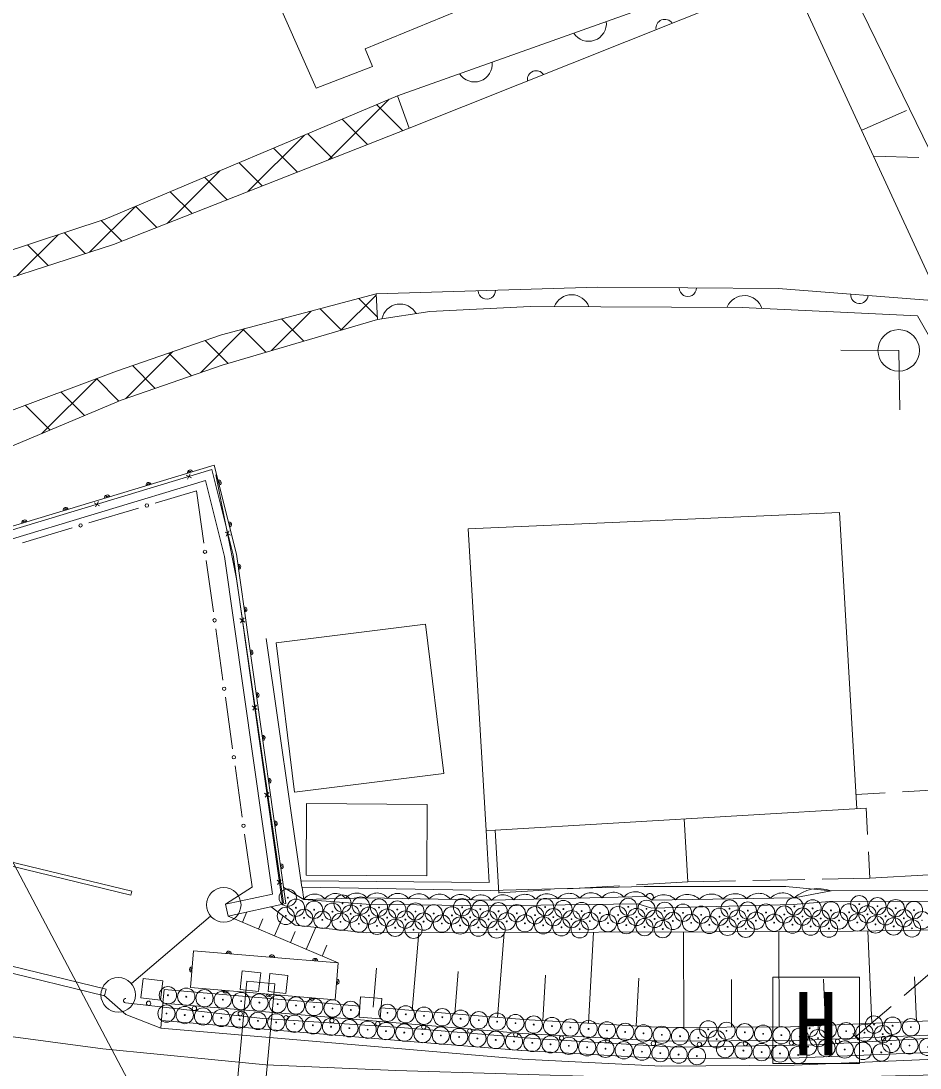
# Model space of a CAD drawing. Units: millimetres at full size, sheet at 1:1000; details may follow other scales. Extents: x 40000 to 680000, y 20000 to 380000.
# Drawn here: x 295882 to 321868, y 279752 to 310028 of the extents above; entities that cross this region are included whole.
import ezdxf
from ezdxf.enums import TextEntityAlignment as Align

# ---------------------------------------------------------------- set-up
doc = ezdxf.new("R2010")
doc.units = ezdxf.units.MM
doc.header["$LTSCALE"] = 1000
doc.header["$PDMODE"] = 32
doc.header["$PDSIZE"] = 500
doc.layers.add('M-BGD', color=7, linetype='Continuous', lineweight=13)
doc.layers.add('M-STR-STRC', color=7, linetype='Continuous', lineweight=13)
doc.styles.add('ＭＳ ゴシック', font='')
doc.styles.get('ＭＳ ゴシック').set_extended_font_data('MS Gothic')

msp = doc.modelspace()

# ---------------------------------------------------------------- linework, layer by layer
at = {"layer": 'M-BGD'}
for p, q in [((327639, 294966), (318880, 313009)), ((306763, 307862), (317892, 311828)), ((322463, 301924), (317892, 311828)), ((318121, 311331), (307106, 306927)), ((298320, 304295), (306763, 307862)), ((304775, 306010), (306527, 307762)), ((306763, 307862), (307106, 306927)), ((306916, 306853), (306161, 307608)), ((320182, 306866), (321478, 307440)), ((305901, 306453), (305167, 307188)), ((307106, 306927), (298553, 303562)), ((302443, 305093), (304078, 306728)), ((304886, 306054), (304173, 306768)), ((303872, 305655), (303179, 306348)), ((320529, 306115), (321836, 306079)), ((302857, 305256), (302185, 305928)), ((300112, 304176), (301629, 305693)), ((301842, 304856), (301190, 305508)), ((300827, 304457), (300196, 305087)), ((297862, 303340), (299180, 304658)), ((299812, 304058), (299202, 304667)), ((290219, 301631), (298320, 304295)), ((298797, 303658), (298200, 304255)), ((295777, 302669), (296953, 303845)), ((297740, 303301), (297136, 303905)), ((298553, 303562), (290515, 300976)), ((296670, 302957), (296072, 303555)), ((301680, 300954), (306144, 302137)), ((305128, 301084), (306146, 302102)), ((306179, 301472), (305646, 302005)), ((306144, 302137), (306183, 301393)), ((303126, 300496), (304271, 301641)), ((305147, 301089), (304528, 301709)), ((306183, 301393), (301699, 300077)), ((304054, 300768), (303410, 301413)), ((321790, 301500), (326033, 294050)), ((298646, 299905), (301680, 300954)), ((301078, 299861), (302347, 301131)), ((302961, 300447), (302292, 301116)), ((301868, 300126), (301204, 300790)), ((298914, 299112), (300268, 300466)), ((300811, 299769), (300153, 300426)), ((321250, 300502), (319577, 300510)), ((321250, 300502), (321281, 298786)), ((301699, 300077), (298780, 299065)), ((299760, 299405), (299103, 300063)), ((295135, 298588), (298646, 299905)), ((296487, 298100), (298081, 299693)), ((298714, 299038), (298064, 299687)), ((297719, 298618), (297036, 299301)), ((298780, 299065), (295383, 297634)), ((296724, 298199), (296007, 298915)), ((293413, 294749), (301470, 297182)), ((301470, 297182), (302110, 294608)), ((293483, 294405), (301219, 296740)), ((300656, 296897), (300812, 296813)), ((300776, 296933), (300692, 296777)), ((301219, 296740), (301766, 294541)), ((299761, 296089), (300952, 296446)), ((300952, 296446), (301165, 294928)), ((298121, 296132), (298037, 295976)), ((297845, 295514), (299282, 295945)), ((298001, 296095), (298157, 296012)), ((319538, 295817), (308810, 295342)), ((320043, 287249), (319538, 295817)), ((295929, 294940), (297366, 295371)), ((301934, 295160), (301783, 295251)), ((301904, 295281), (301813, 295130)), ((309323, 286618), (308810, 295342)), ((303542, 284510), (302110, 294608)), ((301235, 294432), (301443, 292947)), ((303150, 284783), (301766, 294541)), ((302351, 292644), (302210, 292750)), ((302333, 292767), (302227, 292626)), ((307574, 292583), (303257, 292049)), ((308108, 288266), (307574, 292583)), ((301513, 292452), (301721, 290966)), ((302967, 292168), (304004, 284979)), ((303257, 292049), (303791, 287732)), ((301791, 290471), (302000, 288986)), ((302709, 290120), (302567, 290227)), ((302691, 290244), (302585, 290103)), ((302069, 288491), (302278, 287005)), ((303791, 287732), (308108, 288266)), ((285299, 288092), (299060, 284749)), ((285322, 288210), (299089, 284866)), ((303066, 287597), (302925, 287703)), ((303049, 287721), (302943, 287580)), ((320859, 287711), (320018, 287662)), ((322856, 287826), (321358, 287740)), ((304137, 287403), (304121, 285333)), ((307627, 287376), (304137, 287403)), ((307611, 285306), (307627, 287376)), ((309591, 286634), (320309, 287265)), ((320349, 286502), (320310, 287263)), ((315051, 286956), (315155, 285135)), ((302347, 286510), (302561, 284992)), ((309323, 286618), (309591, 286634)), ((309412, 285121), (309323, 286618)), ((309591, 286634), (309698, 284813)), ((320413, 285241), (320374, 286002)), ((298345, 282033), (284826, 285324)), ((304121, 285333), (307611, 285306)), ((319034, 285213), (320413, 285241)), ((320413, 285241), (322125, 285340)), ((298298, 281838), (284787, 285127)), ((301793, 284488), (302576, 284992)), ((303424, 285074), (303283, 285180)), ((303407, 285198), (303301, 285057)), ((304057, 284627), (303477, 284969)), ((303977, 285165), (309412, 285121)), ((309449, 284889), (304004, 284979)), ((304060, 284627), (304008, 284976)), ((309449, 284889), (313895, 285002)), ((311679, 284931), (313177, 285019)), ((313676, 285048), (315158, 285135)), ((317991, 285001), (313895, 285002)), ((315155, 285135), (316534, 285163)), ((317034, 285173), (318534, 285203)), ((317991, 285001), (319294, 284879)), ((299089, 284866), (299060, 284749)), ((301793, 284488), (303150, 284783)), ((305879, 284669), (304057, 284627)), ((305855, 284491), (304057, 284627)), ((309484, 284603), (305879, 284669)), ((313950, 284708), (309484, 284603)), ((309698, 284814), (311180, 284901)), ((313950, 284708), (314114, 284607)), ((314114, 284607), (318228, 284671)), ((318228, 284671), (319294, 284879)), ((319294, 284879), (329151, 284892)), ((301868, 284146), (301793, 284488)), ((303542, 284510), (301868, 284146)), ((303807, 283888), (303116, 284418)), ((305855, 284491), (309511, 284440)), ((309511, 284440), (313710, 284496)), ((313710, 284496), (314111, 284376)), ((318204, 284483), (314111, 284376)), ((318204, 284483), (319254, 284571)), ((319254, 284571), (329193, 284584)), ((299073, 282193), (301363, 284146)), ((305048, 282793), (301868, 284146)), ((302288, 283967), (302415, 284265)), ((302748, 283771), (302872, 284062)), ((303208, 283576), (303456, 284158)), ((303668, 283380), (303804, 283700)), ((303807, 283888), (305871, 283664)), ((304128, 283184), (304400, 283824)), ((305871, 283664), (319291, 283705)), ((317799, 280942), (317788, 283700)), ((319291, 283705), (328574, 283820)), ((320472, 281045), (320356, 283718)), ((307191, 281418), (307381, 283669)), ((309651, 281217), (309852, 283676)), ((312284, 281049), (312432, 283684)), ((315041, 280931), (315030, 283692)), ((300873, 283143), (300784, 282077)), ((305048, 282793), (300873, 283143)), ((304588, 282989), (304724, 283308)), ((304959, 281727), (305048, 282793)), ((302274, 282562), (302214, 282025)), ((302811, 282502), (302274, 282562)), ((302751, 281965), (302811, 282502)), ((303079, 282483), (303025, 281966)), ((303596, 282429), (303079, 282483)), ((306066, 281513), (306161, 282639)), ((308421, 281317), (308521, 282547)), ((322432, 282724), (321409, 281851)), ((299414, 282344), (299346, 281778)), ((299980, 282276), (299414, 282344)), ((299912, 281710), (299980, 282276)), ((300436, 261395), (302409, 282264)), ((303219, 282187), (301247, 261318)), ((302409, 282264), (303219, 282187)), ((303542, 281912), (303596, 282429)), ((310967, 281123), (311041, 282441)), ((313662, 280972), (313740, 282350)), ((316420, 280937), (316415, 282316)), ((317617, 282384), (320117, 282384)), ((317617, 279884), (317617, 282384)), ((319136, 280988), (319078, 282324)), ((320117, 279884), (320117, 282384)), ((321761, 281101), (321706, 282391)), ((285350, 282025), (298249, 280304)), ((298345, 282033), (298298, 281838)), ((300024, 282024), (299985, 281626)), ((305681, 281546), (300024, 282024)), ((300784, 282077), (304959, 281727)), ((302214, 282025), (302751, 281965)), ((303025, 281966), (303542, 281912)), ((298277, 281857), (298918, 281296)), ((298902, 281638), (302877, 281186)), ((299346, 281778), (299912, 281710)), ((299985, 281626), (299927, 280905)), ((307409, 280999), (299985, 281626)), ((305699, 281808), (305659, 281219)), ((306308, 281766), (305699, 281808)), ((306267, 281177), (306308, 281766)), ((299927, 280905), (298918, 281296)), ((307442, 281397), (306289, 281495)), ((310419, 281154), (307442, 281397)), ((321028, 281527), (320005, 280654)), ((307367, 280500), (299943, 281127)), ((302877, 281186), (306854, 280928)), ((305659, 281219), (306267, 281177)), ((310387, 280755), (307409, 280999)), ((310409, 281155), (314433, 280929)), ((322393, 281128), (318120, 280944)), ((299927, 280905), (310368, 280007)), ((310840, 280599), (306854, 280928)), ((310387, 280755), (314423, 280528)), ((314433, 280929), (318120, 280944)), ((318361, 280545), (322325, 280711)), ((320087, 280559), (319924, 280749)), ((310352, 280256), (307368, 280500)), ((310840, 280599), (314823, 280360)), ((314423, 280528), (318361, 280545)), ((314823, 280360), (318818, 280428)), ((318818, 280428), (322817, 280652)), ((298249, 280304), (302955, 279846)), ((314410, 280028), (310359, 280256)), ((322346, 280212), (318372, 280045)), ((310368, 280007), (314393, 279810)), ((318234, 279832), (314393, 279810)), ((318372, 280045), (314410, 280028)), ((317617, 279884), (320117, 279884)), ((318234, 279832), (322796, 280026))]:
    msp.add_line(p, q, dxfattribs=at)
for points in [[(303589, 314320), (304632, 311781), (303075, 311111), (304414, 308084), (306045, 308707), (305827, 309226), (314094, 312622), (313720, 313557)], [(306144, 302137), (312549, 302330), (317764, 302291), (322463, 301924)], [(321790, 301500), (316728, 301741), (310597, 301767), (307697, 301627), (306183, 301393)], [(265547, 293023), (266350, 295292), (276650, 293675), (284472, 293622), (293433, 294651), (301398, 297056), (302012, 294589), (303443, 284496)], [(303470, 284530), (302115, 293898), (301514, 296903)], [(302955, 279846), (306721, 279684), (313095, 279490), (315773, 279457), (319950, 279499), (325171, 279624), (330750, 279925), (333894, 280091), (340279, 280401)]]:
    msp.add_lwpolyline(points, dxfattribs=at)
for centre, radius in [((321250, 300502), 600), ((299521, 296017), 50), ((297606, 295442), 50), ((301200, 294680), 50), ((301478, 292699), 50), ((301756, 290719), 50), ((302034, 288738), 50), ((302313, 286758), 50), ((301744, 284471), 498), ((303594, 284679), 12.5), ((303829, 284387), 12.5), ((304356, 284330), 12.5), ((305176, 284508), 12.5), ((305703, 284450), 12.5), ((306230, 284393), 12.5), ((306758, 284336), 12.5), ((308632, 284400), 12.5), ((309159, 284343), 12.5), ((311033, 284406), 12.5), ((311560, 284349), 12.5), ((312087, 284292), 12.5), ((313434, 284413), 12.5), ((313961, 284356), 12.5), ((314488, 284298), 12.5), ((316362, 284362), 12.5), ((316890, 284305), 12.5), ((318236, 284426), 12.5), ((318763, 284368), 12.5), ((319291, 284311), 12.5), ((320110, 284489), 12.5), ((320637, 284432), 12.5), ((321165, 284375), 12.5), ((321692, 284318), 12.5), ((303537, 284152), 12.5), ((304064, 284095), 12.5), ((304592, 284037), 12.5), ((304884, 284273), 12.5), ((305411, 284215), 12.5), ((305938, 284158), 12.5), ((306465, 284101), 12.5), ((306993, 284044), 12.5), ((307285, 284279), 12.5), ((307520, 283987), 12.5), ((307812, 284222), 12.5), ((308339, 284165), 12.5), ((308867, 284108), 12.5), ((309394, 284050), 12.5), ((309686, 284285), 12.5), ((309921, 283993), 12.5), ((310213, 284228), 12.5), ((310741, 284171), 12.5), ((311268, 284114), 12.5), ((311795, 284057), 12.5), ((312322, 284000), 12.5), ((312614, 284235), 12.5), ((313142, 284178), 12.5), ((313669, 284120), 12.5), ((314196, 284063), 12.5), ((314723, 284006), 12.5), ((315016, 284241), 12.5), ((315543, 284184), 12.5), ((316070, 284127), 12.5), ((316597, 284070), 12.5), ((317125, 284013), 12.5), ((317417, 284248), 12.5), ((317944, 284191), 12.5), ((318471, 284133), 12.5), ((318998, 284076), 12.5), ((319526, 284019), 12.5), ((319818, 284254), 12.5), ((320345, 284197), 12.5), ((320872, 284140), 12.5), ((321400, 284083), 12.5), ((305119, 283980), 12.5), ((305646, 283923), 12.5), ((306173, 283866), 12.5), ((306700, 283809), 12.5), ((307228, 283752), 12.5), ((308047, 283930), 12.5), ((308574, 283873), 12.5), ((309102, 283815), 12.5), ((309629, 283758), 12.5), ((310448, 283936), 12.5), ((310976, 283879), 12.5), ((311503, 283822), 12.5), ((312030, 283765), 12.5), ((312849, 283943), 12.5), ((313377, 283885), 12.5), ((313904, 283828), 12.5), ((314431, 283771), 12.5), ((315251, 283949), 12.5), ((315778, 283892), 12.5), ((316305, 283835), 12.5), ((316832, 283778), 12.5), ((317652, 283955), 12.5), ((318179, 283898), 12.5), ((318706, 283841), 12.5), ((319234, 283784), 12.5), ((320053, 283962), 12.5), ((320580, 283905), 12.5), ((321107, 283848), 12.5), ((321635, 283791), 12.5), ((298693, 281868), 498), ((299572, 281625), 62.5), ((300130, 281856), 12.5), ((300659, 281814), 12.5), ((301187, 281771), 12.5), ((301716, 281729), 12.5), ((302245, 281687), 12.5), ((302773, 281644), 12.5), ((303302, 281602), 12.5), ((300088, 281328), 12.5), ((300616, 281285), 12.5), ((300896, 281474), 62.5), ((302220, 281323), 62.5), ((303831, 281560), 12.5), ((304359, 281517), 12.5), ((304888, 281475), 12.5), ((305416, 281432), 12.5), ((306474, 281348), 12.5), ((307002, 281305), 12.5), ((307531, 281263), 12.5), ((301145, 281243), 12.5), ((301674, 281200), 12.5), ((302202, 281158), 12.5), ((302731, 281116), 12.5), ((303260, 281073), 12.5), ((303545, 281205), 62.5), ((303788, 281031), 12.5), ((304317, 280989), 12.5), ((304871, 281119), 62.5), ((306196, 281033), 62.5), ((307523, 280936), 62.5), ((308060, 281221), 12.5), ((308588, 281178), 12.5), ((309117, 281136), 12.5), ((309646, 281093), 12.5), ((310174, 281051), 12.5), ((310703, 281009), 12.5), ((311231, 280966), 12.5), ((320536, 281009), 12.5), ((321075, 280975), 12.5), ((304845, 280946), 12.5), ((305374, 280904), 12.5), ((305903, 280861), 12.5), ((306431, 280819), 12.5), ((306960, 280777), 12.5), ((307489, 280734), 12.5), ((308017, 280692), 12.5), ((308851, 280826), 62.5), ((310180, 280716), 62.5), ((311507, 280622), 62.5), ((311760, 280924), 12.5), ((312289, 280882), 12.5), ((312817, 280839), 12.5), ((313346, 280797), 12.5), ((313875, 280755), 12.5), ((314403, 280712), 12.5), ((314932, 280670), 12.5), ((315746, 280871), 12.5), ((316275, 280828), 12.5), ((316803, 280786), 12.5), ((317332, 280743), 12.5), ((317861, 280701), 12.5), ((318389, 280659), 12.5), ((318675, 280902), 12.5), ((319203, 280859), 12.5), ((319732, 280817), 12.5), ((320261, 280775), 12.5), ((320789, 280732), 12.5), ((321603, 280933), 12.5), ((308546, 280650), 12.5), ((309074, 280607), 12.5), ((309603, 280565), 12.5), ((310132, 280522), 12.5), ((310660, 280480), 12.5), ((311189, 280438), 12.5), ((311718, 280395), 12.5), ((312246, 280353), 12.5), ((312834, 280542), 62.5), ((314161, 280462), 62.5), ((315490, 280434), 62.5), ((315460, 280627), 12.5), ((315989, 280585), 12.5), ((316820, 280456), 62.5), ((318150, 280479), 62.5), ((318632, 280373), 12.5), ((318918, 280616), 12.5), ((319482, 280528), 62.5), ((320814, 280602), 62.5), ((321032, 280447), 12.5), ((321561, 280404), 12.5), ((312775, 280311), 12.5), ((313304, 280268), 12.5), ((313832, 280226), 12.5), ((314361, 280183), 12.5), ((314889, 280141), 12.5), ((315418, 280099), 12.5), ((316232, 280300), 12.5), ((316761, 280257), 12.5), ((317290, 280215), 12.5), ((317818, 280172), 12.5), ((318347, 280130), 12.5), ((319161, 280331), 12.5), ((319690, 280288), 12.5), ((320218, 280246), 12.5), ((320747, 280204), 12.5)]:
    msp.add_circle(centre, radius, dxfattribs=at)
for centre, radius, start, end in [((314492, 309819), 256, 34.4683, 189.1075), ((312290, 309951), 512, 212.2961, 6.9354), ((308993, 308776), 512, 212.2961, 6.9354), ((310777, 308334), 256, 34.4683, 189.1075), ((309347, 302233), 250, 181.7202, 1.7202), ((315157, 302310), 250, 179.5808, 359.5808), ((311795, 301580), 532, 19.7782, 159.7463), ((316787, 301556), 532, 17.2828, 157.2509), ((320114, 302108), 250, 175.5299, 355.5299), ((306838, 301310), 532, 28.7903, 168.7583), ((300769, 296970), 75, 16.7976, 196.7976), ((300769, 296970), 37.5, 16.7976, 196.7976), ((301595, 296679), 75, 283.9774, 103.9774), ((301595, 296679), 37.5, 283.9774, 103.9774), ((299572, 296609), 75, 16.7976, 196.7976), ((299572, 296609), 37.5, 16.7976, 196.7976), ((298376, 296248), 75, 16.7976, 196.7976), ((298376, 296248), 37.5, 16.7976, 196.7976), ((297179, 295886), 75, 16.7976, 196.7976), ((297179, 295886), 37.5, 16.7976, 196.7976), ((295983, 295525), 75, 16.7976, 196.7976), ((295983, 295525), 37.5, 16.7976, 196.7976), ((301897, 295466), 75, 283.9774, 103.9774), ((301897, 295466), 37.5, 283.9774, 103.9774), ((302162, 294245), 75, 278.0711, 98.0712), ((302162, 294245), 37.5, 278.0711, 98.0712), ((302337, 293008), 75, 278.0711, 98.0712), ((302337, 293008), 37.5, 278.0711, 98.0712), ((302513, 291770), 75, 278.0711, 98.0712), ((302513, 291770), 37.5, 278.0711, 98.0712), ((302688, 290533), 75, 278.0711, 98.0712), ((302688, 290533), 37.5, 278.0711, 98.0712), ((302864, 289295), 75, 278.0711, 98.0712), ((302864, 289295), 37.5, 278.0711, 98.0712), ((303039, 288057), 75, 278.0711, 98.0712), ((303039, 288057), 37.5, 278.0711, 98.0712), ((303215, 286820), 75, 278.0711, 98.0712), ((303215, 286820), 37.5, 278.0711, 98.0712), ((303390, 285582), 75, 278.0711, 98.0712), ((303390, 285582), 37.5, 278.0711, 98.0712), ((318935, 283883), 1058, 70.1578, 131.9114), ((304366, 284401), 383, 38.7888, 143.8738), ((304973, 284415), 383, 38.7888, 143.8738), ((305581, 284429), 383, 38.7888, 143.8738), ((306176, 284438), 376, 35.8878, 142.0061), ((306777, 284427), 376, 35.8878, 142.0061), ((307377, 284416), 376, 35.8878, 142.0061), ((307978, 284405), 376, 35.8878, 142.0061), ((308579, 284394), 376, 35.8878, 142.0061), ((309180, 284382), 376, 35.8878, 142.0061), ((309810, 284346), 414, 40.9926, 141.713), ((310448, 284361), 414, 40.9926, 141.713), ((311085, 284376), 414, 40.9926, 141.713), ((311723, 284391), 414, 40.9926, 141.713), ((312361, 284406), 414, 40.9926, 141.713), ((312999, 284421), 414, 40.9926, 141.713), ((313637, 284437), 414, 40.9926, 141.713), ((314055, 284695), 106, 303.9049, 172.8658), ((314462, 284296), 467, 43.6295, 138.1438), ((315148, 284306), 467, 43.6295, 138.1438), ((315833, 284317), 467, 43.6295, 138.1438), ((316519, 284327), 467, 43.6295, 138.1438), ((317205, 284338), 467, 43.6295, 138.1438), ((317890, 284349), 467, 43.6295, 138.1438), ((301889, 283058), 75, 355.2085, 175.2085), ((301889, 283058), 37.5, 355.2085, 175.2085), ((303134, 282953), 75, 355.2085, 175.2085), ((303134, 282953), 37.5, 355.2085, 175.2085), ((304380, 282849), 75, 355.2085, 175.2085), ((304380, 282849), 37.5, 355.2085, 175.2085), ((300827, 282597), 75, 85.2084, 265.2085), ((300827, 282597), 37.5, 85.2084, 265.2085), ((305003, 282247), 75, 265.2084, 85.2084), ((305003, 282247), 37.5, 265.2084, 85.2084), ((301799, 281991), 75, 175.2085, 355.2085), ((301799, 281991), 37.5, 175.2085, 355.2085), ((303045, 281887), 75, 175.2085, 355.2085), ((303045, 281887), 37.5, 175.2085, 355.2085), ((298910, 281700), 62.5, 83.5028, 263.5028), ((304291, 281783), 75, 175.2085, 355.2085), ((304291, 281783), 37.5, 175.2085, 355.2085)]:
    msp.add_arc(centre, radius, start, end, dxfattribs=at)
for p in [(303594, 284679), (303829, 284387), (305176, 284508), (305703, 284450), (306230, 284393), (308632, 284400), (311033, 284406), (313434, 284413), (313961, 284356), (316362, 284362), (318236, 284426), (318763, 284368), (320110, 284489), (320637, 284432), (321165, 284375), (303537, 284152), (304064, 284095), (304356, 284330), (304884, 284273), (305411, 284215), (305938, 284158), (306465, 284101), (306758, 284336), (307285, 284279), (307812, 284222), (308339, 284165), (308867, 284108), (309159, 284343), (309394, 284050), (309686, 284285), (310213, 284228), (310741, 284171), (311268, 284114), (311560, 284349), (311795, 284057), (312087, 284292), (312614, 284235), (313142, 284178), (313669, 284120), (314196, 284063), (314488, 284298), (315016, 284241), (315543, 284184), (316070, 284127), (316597, 284070), (316890, 284305), (317417, 284248), (317944, 284191), (318471, 284133), (318998, 284076), (319291, 284311), (319818, 284254), (320345, 284197), (320872, 284140), (321400, 284083), (321692, 284318), (304592, 284037), (305119, 283980), (305646, 283923), (306173, 283866), (306700, 283809), (306993, 284044), (307228, 283752), (307520, 283987), (308047, 283930), (308574, 283873), (309102, 283815), (309629, 283758), (309921, 283993), (310448, 283936), (310976, 283879), (311503, 283822), (312030, 283765), (312322, 284000), (312849, 283943), (313377, 283885), (313904, 283828), (314431, 283771), (314723, 284006), (315251, 283949), (315778, 283892), (316305, 283835), (316832, 283778), (317125, 284013), (317652, 283955), (318179, 283898), (318706, 283841), (319234, 283784), (319526, 284019), (320053, 283962), (320580, 283905), (321107, 283848), (321635, 283791), (321927, 284026), (300130, 281856), (300659, 281814), (301187, 281771), (301716, 281729), (302245, 281687), (302773, 281644), (300088, 281328), (303302, 281602), (303831, 281560), (304359, 281517), (304888, 281475), (305416, 281432), (306474, 281348), (300616, 281285), (301145, 281243), (301674, 281200), (302202, 281158), (302731, 281116), (303260, 281073), (303788, 281031), (307002, 281305), (307531, 281263), (308060, 281221), (308588, 281178), (309117, 281136), (309646, 281093), (310174, 281051), (304317, 280989), (304845, 280946), (305374, 280904), (305903, 280861), (306431, 280819), (306960, 280777), (307489, 280734), (310703, 281009), (311231, 280966), (311760, 280924), (312289, 280882), (312817, 280839), (313346, 280797), (313875, 280755), (315746, 280871), (316275, 280828), (316803, 280786), (317332, 280743), (318675, 280902), (319203, 280859), (319732, 280817), (320261, 280775), (320536, 281009), (320789, 280732), (321075, 280975), (321603, 280933), (308017, 280692), (308546, 280650), (309074, 280607), (309603, 280565), (310132, 280522), (310660, 280480), (311189, 280438), (314403, 280712), (314932, 280670), (315460, 280627), (315989, 280585), (317861, 280701), (318389, 280659), (318918, 280616), (321032, 280447), (311718, 280395), (312246, 280353), (312775, 280311), (313304, 280268), (313832, 280226), (314361, 280183), (314889, 280141), (316232, 280300), (316761, 280257), (317290, 280215), (317818, 280172), (318347, 280130), (318632, 280373), (319161, 280331), (319690, 280288), (320218, 280246), (320747, 280204), (321561, 280404), (322090, 280362), (315418, 280099)]:
    msp.add_point(p, dxfattribs=at)
at = {"layer": 'M-STR-STRC'}
msp.add_line((301659, 274337), (270098, 334015), dxfattribs=at)

# ---------------------------------------------------------------- texts
at = {"layer": 'M-BGD', "style": 'ＭＳ ゴシック'}
msp.add_text('H', height=1833, dxfattribs=at).set_placement((318857, 281032), align=Align.MIDDLE_CENTER)

doc.saveas('drawing.dxf')
